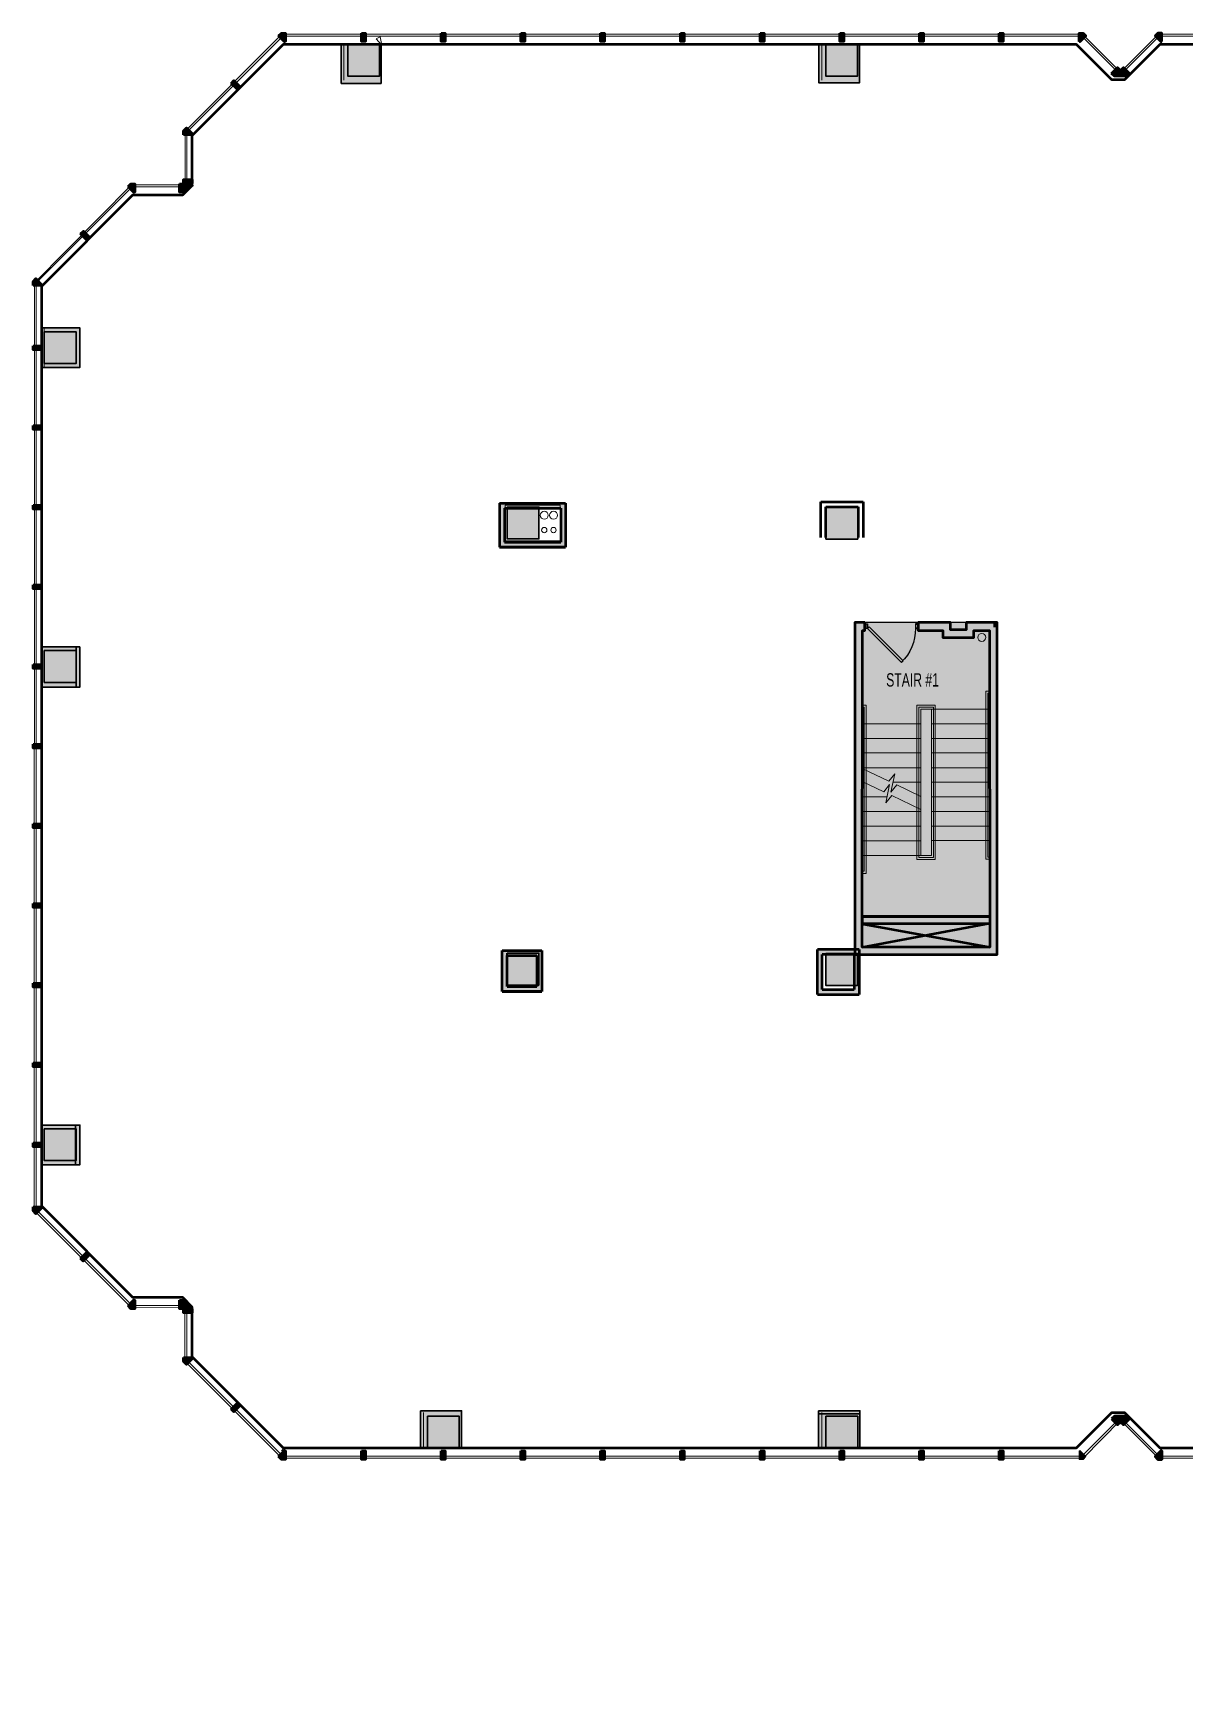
# Model space of a CAD drawing. Header units: inches. Extents: x -187 to 3098, y -893 to 1074.
# Drawn here: x -187 to 680, y -171 to 1074 of the extents above; entities that cross this region are included whole.
import ezdxf

# ---------------------------------------------------------------- set-up
doc = ezdxf.new("R2010")
doc.units = ezdxf.units.IN
doc.header["$LTSCALE"] = 96
doc.header["$MEASUREMENT"] = 0
doc.set_wipeout_variables(frame=1)
doc.layers.add('A-Door-Exst', color=43, linetype='Continuous')
doc.layers.add('AGL', color=11, linetype='Continuous')
for name, color, linetype, lineweight in [('Door-Exist', 230, 'Continuous', 15), ('Millwork-New-Lower', 30, 'Continuous', 15), ('Notes-Sheet', 251, 'Continuous', 15), ('Plumbing-Fixtures', 2, 'Continuous', 15), ('Structural-Columns', 251, 'Continuous', 30), ('Vert Trans-Main', 6, 'Continuous', 15), ('Wall-Ext-Glazed', 4, 'Continuous', 15), ('Wall-Ext-Shell', 4, 'Continuous', 50), ('Wall-Int-Core', 251, 'Continuous', 50), ('Wall-Int-Deckhigh', 110, 'Continuous', 50), ('Wall-Int-New', 7, 'Continuous', 50), ('Walls-Old', 7, 'Continuous', 5)]:
    doc.layers.add(name, color=color, linetype=linetype, lineweight=lineweight)
doc.layers.add('Viewport', color=14, linetype='Continuous', plot=False)
doc.styles.add('XFINE_1-8', font='ARIALN.TTF', dxfattribs={"width": 0.8, "height": 10})

# ---------------------------------------------------------------- blocks, each defined once
blk = doc.blocks.new('Group-355')
at = {"layer": 'A-Door-Exst'}
for points in [[(7.5, 27.2), (8.7, 26), (-16.8, 0.5), (-18, 1.7)], [(-20, 1.7), (-20, 1.5), (-18.3, 1.5), (-18.3, -1.5), (-20, -1.5), (-20, -1.7), (-18, -1.7), (-18, 1.7)], [(20, 1.7), (20, 1.5), (18.3, 1.5), (18.3, -1.5), (20, -1.5), (20, -1.7), (18, -1.7), (18, 1.7)]]:
    blk.add_lwpolyline(points, close=True, dxfattribs=at)
blk.add_arc((-18, 1.7), 36, 0, 45, dxfattribs=at)
blk = doc.blocks.new("Dr_Exist 90¼ 3'-0'")
at = {"layer": 'A-Door-Exst', "color": 7}
blk.add_blockref('Group-355', (0, 0), dxfattribs=at)

msp = doc.modelspace()

# ---------------------------------------------------------------- hatches: boundary and pattern name
at = {"layer": 'AGL'}
msp.add_hatch(color=254, dxfattribs=at).paths.add_polyline_path([(539, 629.9), (431.7, 629.9), (431.7, 380.1), (539, 380.1)])
at = {"layer": 'Structural-Columns', "linetype": 'Continuous', "lineweight": 0}
for points in [[(45, 1065.4), (75.1, 1065.4), (75.1, 1035.9), (45, 1035.9)], [(49.9, 1065.4), (73.9, 1065.4), (73.9, 1041.4), (49.9, 1041.4)], [(404.7, 1065.4), (435.2, 1065.4), (435.2, 1036.2), (404.7, 1036.2)], [(409.9, 1065.4), (433.9, 1065.4), (433.9, 1041.4), (409.9, 1041.4)], [(-180.5, 851.9), (-151.8, 851.9), (-151.8, 821.9), (-180.5, 821.9)], [(-178.6, 848.9), (-154.6, 848.9), (-154.6, 824.9), (-178.6, 824.9)], [(169.9, 716.9), (193.9, 716.9), (193.9, 692.9), (169.9, 692.9)], [(-180.5, 611.6), (-151.8, 611.6), (-151.8, 581.3), (-180.5, 581.3)], [(-178.6, 608.9), (-154.6, 608.9), (-154.6, 584.9), (-178.6, 584.9)], [(169.9, 381.1), (193.9, 381.1), (193.9, 357.1), (169.9, 357.1)], [(409.9, 380.8), (433.9, 380.8), (433.9, 356.8), (409.9, 356.8)], [(-180.5, 251.6), (-151.7, 251.6), (-151.7, 221.8), (-180.5, 221.8)], [(-178.6, 248.9), (-154.6, 248.9), (-154.6, 224.9), (-178.6, 224.9)], [(104.7, 36.6), (135.7, 36.6), (135.7, 8.4), (104.7, 8.4)], [(109.9, 32.4), (133.9, 32.4), (133.9, 8.4), (109.9, 8.4)], [(404.5, 36.6), (435.6, 36.6), (435.6, 8.4), (404.5, 8.4)], [(410, 32.5), (434, 32.5), (434, 8.5), (410, 8.5)]]:
    msp.add_hatch(color=7, dxfattribs=at).paths.add_polyline_path(points)
at = {"layer": 'Wall-Ext-Glazed', "linetype": 'Continuous', "lineweight": 0}
msp.add_hatch(color=7, dxfattribs=at).paths.add_polyline_path([(601.3, 6.6), (601.1, 6.4), (600.7, 6.4), (600.7, 0), (603.7, 0), (605.8, 2.1)])
at = {"layer": 'Wall-Ext-Shell', "linetype": 'Continuous', "lineweight": 0}
for points in [[(-2.1, 1071.6), (0, 1073.7), (3, 1073.7), (3, 1067.4), (2.6, 1067.4), (2.4, 1067.1)], [(60.4, 1073.7), (63.3, 1073.7), (63.3, 1067.4), (60.4, 1067.4)], [(60.4, 1073.7), (63.4, 1073.7), (63.4, 1067.4), (60.4, 1067.4)], [(120.4, 1073.7), (123.3, 1073.7), (123.3, 1067.4), (120.4, 1067.4)], [(120.4, 1073.7), (123.4, 1073.7), (123.4, 1067.4), (120.4, 1067.4)], [(180.4, 1073.7), (183.3, 1073.7), (183.3, 1067.4), (180.4, 1067.4)], [(180.4, 1073.7), (183.4, 1073.7), (183.4, 1067.4), (180.4, 1067.4)], [(240.4, 1073.7), (243.3, 1073.7), (243.3, 1067.4), (240.4, 1067.4)], [(240.4, 1073.7), (243.4, 1073.7), (243.4, 1067.4), (240.4, 1067.4)], [(300.4, 1073.7), (303.3, 1073.7), (303.3, 1067.4), (300.4, 1067.4)], [(300.4, 1073.7), (303.4, 1073.7), (303.4, 1067.4), (300.4, 1067.4)], [(360.4, 1073.7), (363.3, 1073.7), (363.3, 1067.4), (360.4, 1067.4)], [(360.4, 1073.7), (363.4, 1073.7), (363.4, 1067.4), (360.4, 1067.4)], [(420.4, 1073.7), (423.3, 1073.7), (423.3, 1067.4), (420.4, 1067.4)], [(420.4, 1073.7), (423.4, 1073.7), (423.4, 1067.4), (420.4, 1067.4)], [(480.4, 1073.7), (483.3, 1073.7), (483.3, 1067.4), (480.4, 1067.4)], [(480.4, 1073.7), (483.4, 1073.7), (483.4, 1067.4), (480.4, 1067.4)], [(540.4, 1073.7), (543.3, 1073.7), (543.3, 1067.4), (540.4, 1067.4)], [(540.4, 1073.7), (543.4, 1073.7), (543.4, 1067.4), (540.4, 1067.4)], [(600.7, 1067.4), (600.7, 1073.7), (603.7, 1073.7), (605.8, 1071.6), (601.3, 1067.1), (601.1, 1067.4)], [(663, 1067.4), (663, 1073.7), (660, 1073.7), (657.9, 1071.6), (662.4, 1067.1), (662.6, 1067.4)], [(625.1, 1043.4), (629.6, 1047.9), (631.9, 1045.6), (634.1, 1047.9), (638.7, 1043.4), (636.4, 1041.2), (627.3, 1041.2)], [(-37.8, 1035.9), (-35.7, 1038), (-31.2, 1033.5), (-33.3, 1031.4)], [(-73.6, 997.1), (-73.6, 1000.1), (-71.5, 1002.3), (-67, 997.8), (-67.2, 997.5), (-67.2, 997.1)], [(-115.5, 958.2), (-113.4, 960.3), (-110.4, 960.3), (-110.4, 954), (-110.8, 954), (-111, 953.7)], [(-76.8, 960.3), (-73.6, 960.3), (-73.6, 963.6), (-67.2, 963.6), (-67.2, 960.4), (-73.7, 954), (-76.8, 954)], [(-151.2, 922.5), (-149.1, 924.6), (-144.6, 920.1), (-146.7, 918)], [(-187, 883.7), (-187, 886.7), (-184.9, 888.9), (-180.4, 884.3), (-180.6, 884.1), (-180.6, 883.7)], [(-187, 838.4), (-180.6, 838.4), (-180.6, 835.4), (-187, 835.4)], [(-187, 778.4), (-180.6, 778.4), (-180.6, 775.4), (-187, 775.4)], [(-187, 718.4), (-180.6, 718.4), (-180.6, 715.4), (-187, 715.4)], [(-187, 658.4), (-180.6, 658.4), (-180.6, 655.4), (-187, 655.4)], [(-187, 598.4), (-180.6, 598.4), (-180.6, 595.4), (-187, 595.4)], [(-187, 538.4), (-180.6, 538.4), (-180.6, 535.4), (-187, 535.4)], [(-187, 478.4), (-180.6, 478.4), (-180.6, 475.4), (-187, 475.4)], [(-187, 418.4), (-180.6, 418.4), (-180.6, 415.4), (-187, 415.4)], [(-187, 358.4), (-180.6, 358.4), (-180.6, 355.4), (-187, 355.4)], [(-187, 298.4), (-180.6, 298.4), (-180.6, 295.4), (-187, 295.4)], [(-187, 238.4), (-180.6, 238.4), (-180.6, 235.4), (-187, 235.4)], [(-187, 190), (-180.6, 190), (-180.6, 189.7), (-180.4, 189.4), (-184.9, 184.9), (-187, 187)], [(-151.3, 151.3), (-146.8, 155.8), (-144.7, 153.7), (-149.2, 149.2)], [(-115.5, 115.5), (-111, 120), (-110.8, 119.8), (-110.4, 119.8), (-110.4, 113.4), (-113.4, 113.4)], [(-76.8, 119.8), (-73.7, 119.8), (-67.2, 113.3), (-67.2, 110.2), (-73.6, 110.2), (-73.6, 113.4), (-76.8, 113.4)], [(-73.6, 76.6), (-67.2, 76.6), (-67.2, 76.3), (-67, 76), (-71.5, 71.5), (-73.6, 73.6)], [(-37.9, 37.9), (-33.4, 42.4), (-31.3, 40.3), (-35.8, 35.8)], [(625.1, 30.4), (629.6, 25.9), (631.9, 28.1), (634.1, 25.9), (638.7, 30.4), (636.4, 32.6), (627.3, 32.6)], [(-2.1, 2.1), (2.4, 6.6), (2.6, 6.4), (3, 6.4), (3, 0), (0, 0)], [(60.4, 6.4), (63.4, 6.4), (63.4, 0), (60.4, 0)], [(120.4, 6.4), (123.4, 6.4), (123.4, 0), (120.4, 0)], [(180.4, 6.4), (183.4, 6.4), (183.4, 0), (180.4, 0)], [(240.4, 6.4), (243.4, 6.4), (243.4, 0), (240.4, 0)], [(300.4, 6.4), (303.4, 6.4), (303.4, 0), (300.4, 0)], [(360.4, 6.4), (363.4, 6.4), (363.4, 0), (360.4, 0)], [(420.4, 6.4), (423.4, 6.4), (423.4, 0), (420.4, 0)], [(480.4, 6.4), (483.4, 6.4), (483.4, 0), (480.4, 0)], [(540.4, 6.4), (543.4, 6.4), (543.4, 0), (540.4, 0)], [(663, 0), (663, 6.4), (662.6, 6.4), (662.4, 6.6), (657.9, 2.1), (660, 0)], [(663, 6.4), (663, 0), (660, 0), (657.9, 2.1), (662.4, 6.6), (662.6, 6.4)]]:
    msp.add_hatch(color=7, dxfattribs=at).paths.add_polyline_path(points)
at = {"layer": 'Wall-Int-Core', "linetype": 'Continuous', "lineweight": 0}
for points in [[(439.4, 629.9), (431.7, 629.9), (431.7, 380.1), (539, 380.1), (539, 629.9), (515.7, 629.9), (515.7, 624.4), (503.7, 624.4), (503.7, 629.9), (479.4, 629.9), (479.4, 624.1), (498, 624.1), (498, 618.6), (521.5, 618.6), (521.5, 624.1), (533.2, 624.1), (533.4, 385.7), (437.4, 385.7), (437.5, 624.1), (439.4, 624.1)], [(437.5, 408.8), (533.4, 408.8), (533.4, 403.1), (437.5, 403.1)]]:
    msp.add_hatch(color=7, dxfattribs=at).paths.add_polyline_path(points)

# ---------------------------------------------------------------- linework, layer by layer
at = {"layer": 'Millwork-New-Lower'}
msp.add_line((539, 602.4), (539, 412.2), dxfattribs=at)
at = {"layer": 'Notes-Sheet'}
msp.add_lwpolyline([(74.3, 1071), (75.6, 1064.7), (71.3, 1069.5)], close=True, dxfattribs=at)
at = {"layer": 'Plumbing-Fixtures'}
for centre, radius in [((197.9, 710.7), 3), ((204.9, 710.7), 3), ((197.9, 699.6), 2), ((204.9, 699.6), 2), ((527.4, 618.8), 3)]:
    msp.add_circle(centre, radius, dxfattribs=at)
at = {"layer": 'Structural-Columns'}
for p, q in [((-180.5, 851.9), (-151.8, 851.9)), ((-154.6, 611.9), (-154.6, 581.7)), ((-155.1, 251.9), (-155.1, 221.7)), ((404.9, 34.2), (435.2, 34.2))]:
    msp.add_line(p, q, dxfattribs=at)
for points in [[(45, 1065.4), (75.1, 1065.4), (75.1, 1035.9), (45, 1035.9)], [(49.9, 1065.4), (73.9, 1065.4), (73.9, 1041.4), (49.9, 1041.4)], [(404.7, 1065.4), (435.2, 1065.4), (435.2, 1036.2), (404.7, 1036.2)], [(409.9, 1065.4), (433.9, 1065.4), (433.9, 1041.4), (409.9, 1041.4)], [(-180.5, 851.9), (-151.8, 851.9), (-151.8, 821.9), (-180.5, 821.9)], [(-178.6, 848.9), (-154.6, 848.9), (-154.6, 824.9), (-178.6, 824.9)], [(169.9, 716.9), (193.9, 716.9), (193.9, 692.9), (169.9, 692.9)], [(-180.5, 611.6), (-151.8, 611.6), (-151.8, 581.3), (-180.5, 581.3)], [(-178.6, 608.9), (-154.6, 608.9), (-154.6, 584.9), (-178.6, 584.9)], [(169.9, 381.1), (193.9, 381.1), (193.9, 357.1), (169.9, 357.1)], [(409.9, 380.8), (433.9, 380.8), (433.9, 356.8), (409.9, 356.8)], [(-180.5, 251.6), (-151.7, 251.6), (-151.7, 221.8), (-180.5, 221.8)], [(-178.6, 248.9), (-154.6, 248.9), (-154.6, 224.9), (-178.6, 224.9)], [(104.7, 36.6), (135.7, 36.6), (135.7, 8.4), (104.7, 8.4)], [(109.9, 32.4), (133.9, 32.4), (133.9, 8.4), (109.9, 8.4)], [(404.5, 36.6), (435.6, 36.6), (435.6, 8.4), (404.5, 8.4)], [(410, 32.5), (434, 32.5), (434, 8.5), (410, 8.5)]]:
    msp.add_lwpolyline(points, close=True, dxfattribs=at)
at = {"layer": 'Structural-Columns', "linetype": 'Continuous'}
msp.add_point((-67.1, 959.1), dxfattribs=at)
at = {"layer": 'Vert Trans-Main'}
for p, q in [((489.4, 564.8), (533.4, 564.8)), ((438.1, 553.7), (481.4, 553.7)), ((489.4, 553.7), (533.4, 553.7)), ((438.1, 542.8), (481.4, 542.8)), ((489.4, 542.8), (533.4, 542.8)), ((489.4, 542.8), (533.4, 542.8)), ((437.4, 531.8), (481.4, 531.8)), ((489.4, 531.8), (533.4, 531.8)), ((437.4, 520.7), (481.4, 520.7)), ((489.4, 520.7), (533.4, 520.7)), ((460.5, 509.8), (481.4, 509.8)), ((489.4, 509.8), (533.4, 509.8)), ((489.4, 498.8), (533.4, 498.8)), ((437.4, 487.8), (481.4, 487.8)), ((489.4, 487.8), (533.4, 487.8)), ((438.1, 476.8), (481.4, 476.8)), ((489.4, 476.8), (533.4, 476.8)), ((437.7, 465.7), (481.4, 465.7)), ((489.5, 465.8), (533.5, 465.8)), ((437.8, 454.7), (481.4, 454.7))]:
    msp.add_line(p, q, dxfattribs=at)
at = {"layer": 'Vert Trans-Main', "flags": 128}
for points in [[(533.4, 578.2), (530.4, 578.2), (530.4, 451.8), (533.4, 451.8)], [(531.9, 576.7), (533.4, 576.7), (533.4, 453.3), (531.9, 453.3)], [(437.4, 441.1), (440.4, 441.1), (440.4, 567.7), (437.4, 567.7)], [(438.9, 566.3), (437.4, 566.3), (437.4, 442.8), (438.9, 442.8)], [(492.4, 451.7), (478.4, 451.7), (478.4, 567.7), (492.4, 567.7)], [(479.9, 566.3), (490.9, 566.3), (490.9, 453.2), (479.9, 453.2)], [(481.4, 564.8), (489.4, 564.8), (489.4, 454.7), (481.4, 454.7)]]:
    msp.add_lwpolyline(points, close=True, dxfattribs=at)
for points in [[(437.4, 520.2), (457.3, 510.6), (461.8, 516), (459, 502.4), (463.4, 507.7), (481.4, 499.1)], [(437.4, 510.3), (453.5, 502.6), (457.9, 508), (455.1, 494.3), (459.6, 499.7), (481.4, 489.3)], [(437.4, 509.8), (438.9, 509.8), (438.9, 509.8)], [(437.4, 498.8), (456, 498.8), (456, 498.8)]]:
    msp.add_lwpolyline(points, dxfattribs=at)
at = {"layer": 'Viewport'}
msp.add_lwpolyline([(539, 629.9), (431.7, 629.9), (431.7, 380.1), (539, 380.1)], close=True, dxfattribs=at)
at = {"layer": 'Wall-Ext-Glazed', "flags": 128}
msp.add_lwpolyline([(0.4, 1072.9), (603.2, 1072.9), (631.9, 1044.2), (660.4, 1072.9), (1323.4, 1072.9), (1351.9, 1044.1), (1380.6, 1072.9), (1380.6, 1072.9)], dxfattribs=at)
msp.add_lwpolyline([(601.3, 6.6), (601.1, 6.4), (600.7, 6.4), (600.7, 0), (603.7, 0), (605.8, 2.1)], close=True, dxfattribs=at)
at = {"layer": 'Wall-Ext-Shell', "flags": 128}
for points in [[(-2.1, 1071.6), (0, 1073.7), (3, 1073.7), (3, 1067.4), (2.6, 1067.4), (2.4, 1067.1)], [(600.7, 1067.4), (600.7, 1073.7), (603.7, 1073.7), (605.8, 1071.6), (601.3, 1067.1), (601.1, 1067.4)], [(663, 1067.4), (663, 1073.7), (660, 1073.7), (657.9, 1071.6), (662.4, 1067.1), (662.6, 1067.4)], [(625.1, 1043.4), (629.6, 1047.9), (631.9, 1045.6), (634.1, 1047.9), (638.7, 1043.4), (636.4, 1041.2), (627.3, 1041.2)], [(-73.6, 997.1), (-73.6, 1000.1), (-71.5, 1002.3), (-67, 997.8), (-67.2, 997.5), (-67.2, 997.1)], [(-115.5, 958.2), (-113.4, 960.3), (-110.4, 960.3), (-110.4, 954), (-110.8, 954), (-111, 953.7)], [(-76.8, 960.3), (-73.6, 960.3), (-73.6, 963.6), (-67.2, 963.6), (-67.2, 960.4), (-73.7, 954), (-76.8, 954)], [(-187, 883.7), (-187, 886.7), (-184.9, 888.9), (-180.4, 884.3), (-180.6, 884.1), (-180.6, 883.7)], [(-187, 190), (-180.6, 190), (-180.6, 189.7), (-180.4, 189.4), (-184.9, 184.9), (-187, 187)], [(-115.5, 115.5), (-111, 120), (-110.8, 119.8), (-110.4, 119.8), (-110.4, 113.4), (-113.4, 113.4)], [(-76.8, 119.8), (-73.7, 119.8), (-67.2, 113.3), (-67.2, 110.2), (-73.6, 110.2), (-73.6, 113.4), (-76.8, 113.4)], [(-73.6, 76.6), (-67.2, 76.6), (-67.2, 76.3), (-67, 76), (-71.5, 71.5), (-73.6, 73.6)], [(625.1, 30.4), (629.6, 25.9), (631.9, 28.1), (634.1, 25.9), (638.7, 30.4), (636.4, 32.6), (627.3, 32.6)], [(-2.1, 2.1), (2.4, 6.6), (2.6, 6.4), (3, 6.4), (3, 0), (0, 0)], [(663, 0), (663, 6.4), (662.6, 6.4), (662.4, 6.6), (657.9, 2.1), (660, 0)], [(663, 6.4), (663, 0), (660, 0), (657.9, 2.1), (662.4, 6.6), (662.6, 6.4)]]:
    msp.add_lwpolyline(points, close=True, dxfattribs=at)
at = {"layer": 'Wall-Ext-Shell'}
for points in [[(60.4, 1073.7), (63.3, 1073.7), (63.3, 1067.4), (60.4, 1067.4)], [(60.4, 1073.7), (63.4, 1073.7), (63.4, 1067.4), (60.4, 1067.4)], [(120.4, 1073.7), (123.3, 1073.7), (123.3, 1067.4), (120.4, 1067.4)], [(120.4, 1073.7), (123.4, 1073.7), (123.4, 1067.4), (120.4, 1067.4)], [(180.4, 1073.7), (183.3, 1073.7), (183.3, 1067.4), (180.4, 1067.4)], [(180.4, 1073.7), (183.4, 1073.7), (183.4, 1067.4), (180.4, 1067.4)], [(240.4, 1073.7), (243.3, 1073.7), (243.3, 1067.4), (240.4, 1067.4)], [(240.4, 1073.7), (243.4, 1073.7), (243.4, 1067.4), (240.4, 1067.4)], [(300.4, 1073.7), (303.3, 1073.7), (303.3, 1067.4), (300.4, 1067.4)], [(300.4, 1073.7), (303.4, 1073.7), (303.4, 1067.4), (300.4, 1067.4)], [(360.4, 1073.7), (363.3, 1073.7), (363.3, 1067.4), (360.4, 1067.4)], [(360.4, 1073.7), (363.4, 1073.7), (363.4, 1067.4), (360.4, 1067.4)], [(420.4, 1073.7), (423.3, 1073.7), (423.3, 1067.4), (420.4, 1067.4)], [(420.4, 1073.7), (423.4, 1073.7), (423.4, 1067.4), (420.4, 1067.4)], [(480.4, 1073.7), (483.3, 1073.7), (483.3, 1067.4), (480.4, 1067.4)], [(480.4, 1073.7), (483.4, 1073.7), (483.4, 1067.4), (480.4, 1067.4)], [(540.4, 1073.7), (543.3, 1073.7), (543.3, 1067.4), (540.4, 1067.4)], [(540.4, 1073.7), (543.4, 1073.7), (543.4, 1067.4), (540.4, 1067.4)], [(-37.8, 1035.9), (-35.7, 1038), (-31.2, 1033.5), (-33.3, 1031.4)], [(-151.2, 922.5), (-149.1, 924.6), (-144.6, 920.1), (-146.7, 918)], [(-187, 838.4), (-180.6, 838.4), (-180.6, 835.4), (-187, 835.4)], [(-187, 778.4), (-180.6, 778.4), (-180.6, 775.4), (-187, 775.4)], [(-187, 718.4), (-180.6, 718.4), (-180.6, 715.4), (-187, 715.4)], [(-187, 658.4), (-180.6, 658.4), (-180.6, 655.4), (-187, 655.4)], [(-187, 598.4), (-180.6, 598.4), (-180.6, 595.4), (-187, 595.4)], [(-187, 538.4), (-180.6, 538.4), (-180.6, 535.4), (-187, 535.4)], [(-187, 478.4), (-180.6, 478.4), (-180.6, 475.4), (-187, 475.4)], [(-187, 418.4), (-180.6, 418.4), (-180.6, 415.4), (-187, 415.4)], [(-187, 358.4), (-180.6, 358.4), (-180.6, 355.4), (-187, 355.4)], [(-187, 298.4), (-180.6, 298.4), (-180.6, 295.4), (-187, 295.4)], [(-187, 238.4), (-180.6, 238.4), (-180.6, 235.4), (-187, 235.4)], [(-151.3, 151.3), (-146.8, 155.8), (-144.7, 153.7), (-149.2, 149.2)], [(-37.9, 37.9), (-33.4, 42.4), (-31.3, 40.3), (-35.8, 35.8)], [(60.4, 6.4), (63.4, 6.4), (63.4, 0), (60.4, 0)], [(120.4, 6.4), (123.4, 6.4), (123.4, 0), (120.4, 0)], [(180.4, 6.4), (183.4, 6.4), (183.4, 0), (180.4, 0)], [(240.4, 6.4), (243.4, 6.4), (243.4, 0), (240.4, 0)], [(300.4, 6.4), (303.4, 6.4), (303.4, 0), (300.4, 0)], [(360.4, 6.4), (363.4, 6.4), (363.4, 0), (360.4, 0)], [(420.4, 6.4), (423.4, 6.4), (423.4, 0), (420.4, 0)], [(480.4, 6.4), (483.4, 6.4), (483.4, 0), (480.4, 0)], [(540.4, 6.4), (543.4, 6.4), (543.4, 0), (540.4, 0)]]:
    msp.add_lwpolyline(points, close=True, dxfattribs=at)
at = {"layer": 'Wall-Int-Core'}
for p, q in [((164.3, 719.9), (214, 719.9)), ((164.3, 719.9), (164.3, 686.9)), ((164.3, 719.8), (214, 719.8)), ((164.3, 719.8), (164.3, 686.8)), ((168, 716.1), (210.3, 716.1)), ((168, 716.1), (168, 690.6)), ((168, 716.1), (210.3, 716.1)), ((168, 716.1), (168, 690.6)), ((210.3, 716.1), (210.3, 690.6)), ((210.3, 716.1), (210.3, 690.6)), ((214, 719.9), (214, 686.9)), ((214, 719.8), (214, 686.8)), ((164.3, 686.9), (214, 686.9)), ((164.3, 686.8), (214, 686.8)), ((168, 690.6), (210.3, 690.6)), ((168, 690.6), (210.3, 690.6)), ((537.1, 626.4), (537.1, 629.9)), ((533.4, 408.8), (437.4, 408.8)), ((437.4, 408.8), (437.4, 403.1)), ((437.4, 385.7), (533.4, 403.7)), ((533.4, 403.1), (437.4, 403.1)), ((437.4, 403.1), (533.4, 385.7)), ((166.3, 352.4), (166.3, 383.1)), ((166.3, 383.1), (196, 383.1)), ((166.3, 352.3), (166.3, 383.1)), ((166.3, 383.1), (196, 383.1)), ((170, 356.1), (170, 379.4)), ((170, 379.4), (192.3, 379.4)), ((170, 356.1), (170, 379.3)), ((170, 379.3), (192.3, 379.3)), ((192.3, 379.4), (192.3, 356.1)), ((192.3, 379.3), (192.3, 356.1)), ((196, 383.1), (196, 352.4)), ((196, 383.1), (196, 352.3)), ((403.6, 349.9), (403.6, 383.9)), ((435, 383.9), (403.6, 383.9)), ((403.6, 349.9), (403.6, 383.8)), ((435, 383.8), (403.6, 383.8)), ((407.3, 353.7), (407.3, 380.1)), ((431.3, 380.1), (407.3, 380.1)), ((407.3, 353.6), (407.3, 380.1)), ((431.3, 380.1), (407.3, 380.1)), ((431.3, 380.1), (431.3, 353.7)), ((431.3, 380.1), (431.3, 353.6)), ((435, 383.9), (435, 349.9)), ((435, 383.8), (435, 349.9)), ((166.3, 352.4), (196, 352.4)), ((166.3, 352.3), (196, 352.3)), ((170, 356.1), (192.3, 356.1)), ((170, 356.1), (192.3, 356.1)), ((403.6, 349.9), (435, 349.9)), ((403.6, 349.9), (435, 349.9)), ((407.3, 353.7), (431.3, 353.7)), ((407.3, 353.6), (431.3, 353.6))]:
    msp.add_line(p, q, dxfattribs=at)
for points in [[(439.4, 629.9), (431.7, 629.9), (431.7, 380.1), (539, 380.1), (539, 629.9), (515.7, 629.9), (515.7, 624.4), (503.7, 624.4), (503.7, 629.9), (479.4, 629.9), (479.4, 624.1), (498, 624.1), (498, 618.6), (521.5, 618.6), (521.5, 624.1), (533.2, 624.1), (533.4, 385.7), (437.4, 385.7), (437.5, 624.1), (439.4, 624.1)], [(437.5, 408.8), (533.4, 408.8), (533.4, 403.1), (437.5, 403.1)]]:
    msp.add_lwpolyline(points, close=True, dxfattribs=at)
at = {"layer": 'Wall-Int-Core', "linetype": 'Continuous'}
msp.add_point((-67.1, 959.1), dxfattribs=at)
msp.add_point((-67.1, 959.1), dxfattribs=at)
at = {"layer": 'Wall-Int-Core', "color": 7}
for points in [[(168, 716.1), (164.3, 719.9), (210.3, 716.1), (214, 719.9)], [(164.3, 719.9), (168, 716.1), (164.3, 686.9), (168, 690.6)], [(168, 716.1), (164.3, 719.8), (210.3, 716.1), (214, 719.8)], [(164.3, 719.8), (168, 716.1), (164.3, 686.8), (168, 690.6)], [(210.3, 716.1), (214, 719.9), (210.3, 690.6), (214, 686.9)], [(210.3, 716.1), (214, 719.8), (210.3, 690.6), (214, 686.8)], [(164.3, 686.9), (168, 690.6), (214, 686.9), (210.3, 690.6)], [(164.3, 686.8), (168, 690.6), (214, 686.8), (210.3, 690.6)], [(170, 356.1), (166.3, 352.4), (170, 379.4), (166.3, 383.1)], [(170, 379.4), (166.3, 383.1), (192.3, 379.4), (196, 383.1)], [(170, 356.1), (166.3, 352.3), (170, 379.3), (166.3, 383.1)], [(170, 379.3), (166.3, 383.1), (192.3, 379.3), (196, 383.1)], [(192.3, 379.4), (196, 383.1), (192.3, 356.1), (196, 352.4)], [(192.3, 379.3), (196, 383.1), (192.3, 356.1), (196, 352.3)], [(407.3, 353.7), (403.6, 349.9), (407.3, 380.1), (403.6, 383.9)], [(435, 383.9), (431.3, 380.1), (403.6, 383.9), (407.3, 380.1)], [(407.3, 353.6), (403.6, 349.9), (407.3, 380.1), (403.6, 383.8)], [(435, 383.8), (431.3, 380.1), (403.6, 383.8), (407.3, 380.1)], [(431.3, 380.1), (435, 383.9), (431.3, 353.7), (435, 349.9)], [(431.3, 380.1), (435, 383.8), (431.3, 353.6), (435, 349.9)], [(166.3, 352.4), (170, 356.1), (196, 352.4), (192.3, 356.1)], [(166.3, 352.3), (170, 356.1), (196, 352.3), (192.3, 356.1)], [(403.6, 349.9), (407.3, 353.7), (435, 349.9), (431.3, 353.7)], [(403.6, 349.9), (407.3, 353.6), (435, 349.9), (431.3, 353.6)]]:
    msp.add_solid(points, dxfattribs=at)
at = {"layer": 'Wall-Int-Deckhigh'}
for p, q in [((-180.6, 834.8), (-180.6, 839.1)), ((-180.6, 714.8), (-180.6, 719.1)), ((-180.6, 594.7), (-180.6, 599)), ((-180.6, 474.7), (-180.6, 478.9)), ((-180.6, 354.7), (-180.6, 358.9)), ((3.6, 4.1), (0.6, 7.1))]:
    msp.add_line(p, q, dxfattribs=at)
at = {"layer": 'Walls-Old'}
for p, q in [((46.9, 1065.4), (76.9, 1065.4)), ((46.9, 1038.4), (46.9, 1065.4)), ((406.9, 1065.4), (436.9, 1065.4)), ((406.9, 1038.4), (406.9, 1065.4)), ((-178.6, 821.9), (-178.6, 851.9)), ((-180.6, 835.2), (-180.6, 838.7)), ((-180.6, 835.2), (-180.6, 838.7)), ((168.4, 718.4), (209.9, 718.4)), ((168.4, 718.4), (168.4, 691.4)), ((184.9, 718.4), (188.4, 718.4)), ((188.4, 718.4), (184.9, 718.4)), ((209.9, 718.4), (209.9, 691.4)), ((168.4, 691.4), (209.9, 691.4)), ((206.4, 691.4), (209.9, 691.4)), ((206.4, 691.4), (209.9, 691.4)), ((-180.6, 595.4), (-180.6, 598.9)), ((169.6, 356.6), (169.6, 381.1)), ((409.9, 380.9), (431.7, 380.9)), ((409.9, 356.9), (409.9, 380.9)), ((431.7, 380.9), (431.7, 383.9)), ((433.9, 380.1), (433.9, 356.9)), ((433.9, 380.1), (436.9, 380.1)), ((433.9, 356.9), (409.9, 356.9)), ((-151.6, 221.9), (-178.6, 221.9)), ((106.9, 8.4), (106.9, 35.4)), ((406.9, 8.4), (406.9, 35.4)), ((136.9, 8.4), (106.9, 8.4)), ((436.9, 8.4), (406.9, 8.4))]:
    msp.add_line(p, q, dxfattribs=at)

# ---------------------------------------------------------------- block references
at = {"layer": 'Door-Exist', "color": 7, "xscale": -1, "rotation": 180}
msp.add_blockref("Dr_Exist 90¼ 3'-0'", (459.4, 627.2), dxfattribs=at)

# ---------------------------------------------------------------- texts
at = {"insert": (455.4, 591.8), "char_height": 10, "attachment_point": 1, "style": 'XFINE_1-8'}
msp.add_mtext_dynamic_manual_height_columns('STAIR #1', width=89.837, gutter_width=50, heights=[0], dxfattribs=at)

# ---------------------------------------------------------------- wipeouts: each hides what was drawn before it
msp.add_wipeout([(409.9, 693.9), (406.2, 693.9), (406.2, 720.8), (409.9, 717)]).dxf.layer = 'Wall-Int-New'

# ---------------------------------------------------------------- next in the draw order: linework, layer by layer
at = {"layer": 'Wall-Int-New'}
for p, q in [((406.2, 693.9), (406.2, 720.8)), ((409.9, 693.9), (409.9, 717))]:
    msp.add_line(p, q, dxfattribs=at)

# ---------------------------------------------------------------- next in the draw order: wipeouts: each hides what was drawn before it
msp.add_wipeout([(409.9, 717), (406.2, 720.8), (438, 720.8), (434.3, 717)]).dxf.layer = 'Wall-Int-New'

# ---------------------------------------------------------------- next in the draw order: linework, layer by layer
for p, q in [((406.2, 720.8), (438, 720.8)), ((409.9, 717), (434.3, 717))]:
    msp.add_line(p, q, dxfattribs=at)

# ---------------------------------------------------------------- next in the draw order: wipeouts: each hides what was drawn before it
msp.add_wipeout([(434.3, 717), (438, 720.8), (438, 693.9), (434.3, 693.9)]).dxf.layer = 'Wall-Int-New'

# ---------------------------------------------------------------- next in the draw order: hatches: boundary and pattern name
at = {"layer": 'Structural-Columns', "linetype": 'Continuous', "lineweight": 0}
msp.add_hatch(color=7, dxfattribs=at).paths.add_polyline_path([(410, 716.8), (434, 716.8), (434, 692.8), (410, 692.8)])

# ---------------------------------------------------------------- next in the draw order: linework, layer by layer
at = {"layer": 'Structural-Columns'}
msp.add_lwpolyline([(410, 716.8), (434, 716.8), (434, 692.8), (410, 692.8)], close=True, dxfattribs=at)
at = {"layer": 'Wall-Ext-Glazed', "flags": 128}
for points in [[(1614.6, -170.6), (1485.2, -41.5), (1485.2, 0.9), (660.4, 0.9), (631.9, 29.4), (603.7, 0.9), (0.4, 0.9), (-72.7, 74), (-72.7, 114.3), (-112.9, 114.1), (-186.1, 187.4), (-186, 885.8), (-113, 959.5), (-72.5, 959.5), (-72.5, 999.8), (0.4, 1072.9)], [(1615.2, -169.1), (1486.7, -40.5), (1486.7, 2.4), (661, 2.4), (631.9, 31.5), (602.7, 2.4), (1, 2.4), (-71.2, 74.6), (-71.2, 115.8), (-112.4, 115.8), (-184.6, 188), (-184.6, 885.8), (-112.4, 958), (-71.2, 958), (-71.2, 999.2), (1, 1071.4), (602.7, 1071.4), (631.9, 1042.3), (661, 1071.4), (1322.5, 1071.4), (1351.9, 1042.3), (1381, 1071.4), (1892.2, 1071.4)]]:
    msp.add_lwpolyline(points, dxfattribs=at)
at = {"layer": 'Wall-Ext-Shell'}
msp.add_lwpolyline([(1483.8, 8.4), (661.6, 8.4), (635, 35), (625, 35), (598.4, 8.4), (1.6, 8.4), (-67.1, 77.1), (-67.1, 114.7), (-74.2, 121.8), (-111.8, 121.8), (-180.5, 190.5), (-180.5, 883.3), (-111.8, 952), (-74.2, 952), (-67.1, 959.1), (-67.1, 996.7), (1.6, 1065.4), (598.4, 1065.4), (625, 1038.8), (635, 1038.8), (661.6, 1065.4), (1318.4, 1065.4)], dxfattribs=at)
at = {"layer": 'Wall-Int-New'}
for p, q in [((434.3, 717), (434.3, 693.9)), ((438, 720.8), (438, 693.9))]:
    msp.add_line(p, q, dxfattribs=at)

doc.saveas('drawing.dxf')
